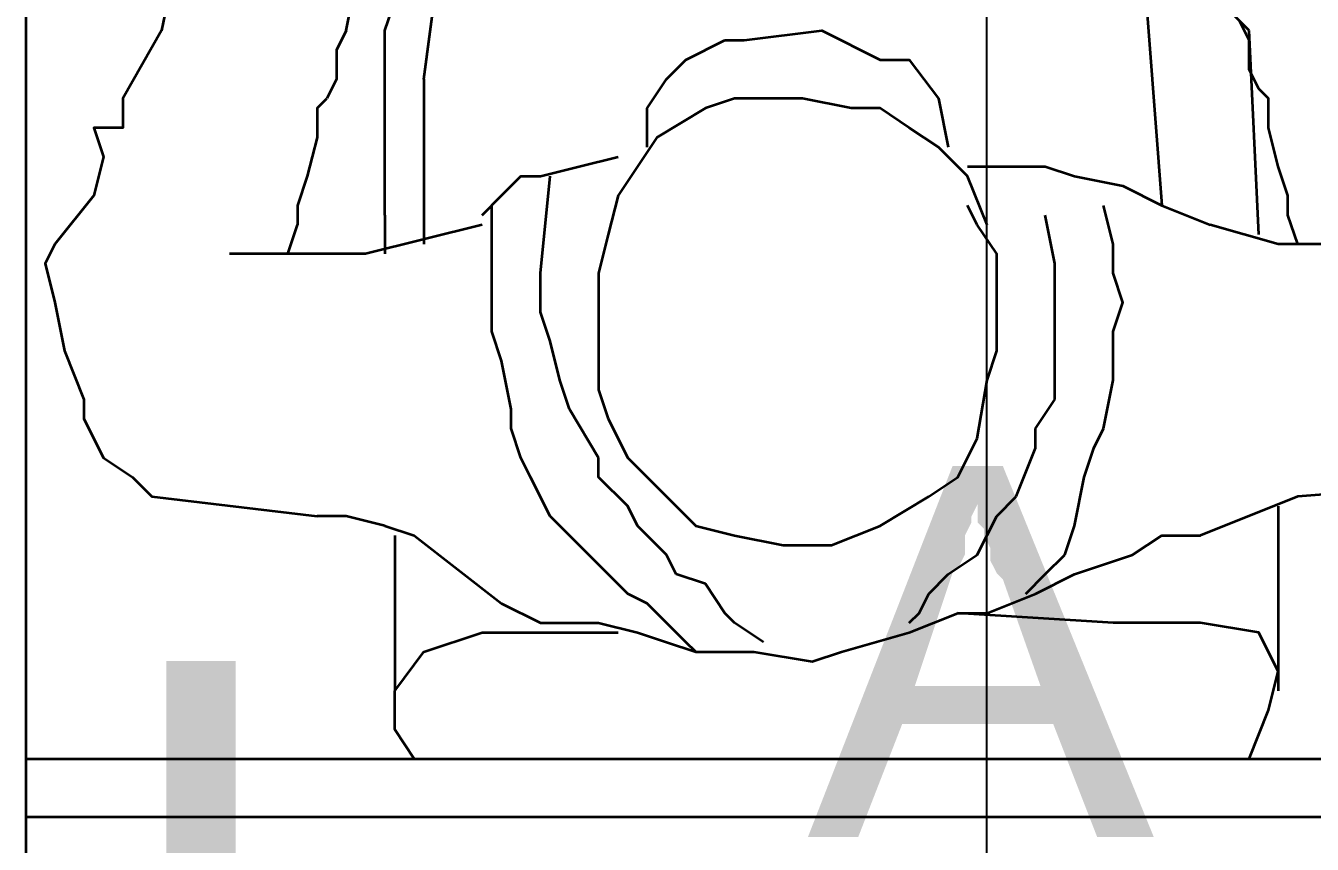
# Model space of a CAD drawing. Header units: millimetres. Extents: x -383313 to -161684, y -117025 to 99224.
# Drawn here: x -337631 to -336765, y -10603 to -10052 of the extents above; entities that cross this region are included whole.
import ezdxf

# ---------------------------------------------------------------- set-up
doc = ezdxf.new("R2010")
doc.units = ezdxf.units.MM
doc.header["$MEASUREMENT"] = 0
doc.layers.get('Defpoints').update_dxf_attribs({"color": 31})
for name, color, linetype in [('001__КОНСТРУКТИВ__размеры внутр.', 7, 'Continuous'), ('layer 1', 7, 'Continuous'), ('PDF_Solid Fills', 7, 'Continuous')]:
    doc.layers.add(name, color=color, linetype=linetype)
doc.styles.add('PSTUDIO', font='arial.ttf')
doc.dimstyles.new('PS_TICK', dxfattribs={"dimscale": 100, "dimtxt": 2.5, "dimasz": 1, "dimexe": 2, "dimexo": 2, "dimgap": 1, "dimtad": 1, "dimdec": 0, "dimzin": 0, "dimdsep": 46, "dimtxsty": 'PSTUDIO', "dimblk": 'ARCHTICK', "dimcen": 2, "dimdle": 1.5, "dimse1": 1, "dimse2": 1, "dimadec": 0, "dimazin": 0, "dimtfac": 1, "dimtdec": 0, "dimtix": 1, "dimtmove": 1, "dimatfit": 3, "dimldrblk": 'ARCHTICK', "dimfxl": 1, "dimtolj": 1, "dimtzin": 0, "dimarcsym": 0})

# ---------------------------------------------------------------- blocks, each defined once
blk = doc.blocks.new('_ArchTick')
at = {"color": 0, "linetype": 'ByBlock', "const_width": 0.15}
blk.add_lwpolyline([(-0.5, -0.5), (0.5, 0.5)], dxfattribs=at)
blk = doc.blocks.new('*D281')
at = {"layer": '001__КОНСТРУКТИВ__размеры внутр.', "color": 0, "lineweight": -2, "ltscale": 100, "transparency": 16777216}
blk.add_line((-336984.77, -5432.1), (-336984.77, -20232.4), dxfattribs=at)
at = {"layer": 'Defpoints', "color": 0, "ltscale": 100, "transparency": 16777216}
for p in [(-330226.06, -5582.1), (-336984.77, -20082.4), (-335014.06, -20082.4)]:
    blk.add_point(p, dxfattribs=at)
at = {"layer": '001__КОНСТРУКТИВ__размеры внутр.', "color": 0, "lineweight": -2, "ltscale": 100, "transparency": 16777216, "xscale": 100, "yscale": 100, "zscale": 100}
for p, rotation in [((-336984.77, -5582.1), 90), ((-336984.77, -20082.4), 270)]:
    blk.add_blockref('_ArchTick', p, dxfattribs=dict(at, rotation=rotation))
at = {"layer": '001__КОНСТРУКТИВ__размеры внутр.', "color": 0, "ltscale": 100, "transparency": 16777216, "insert": (-337212.41, -12832.25), "char_height": 250, "attachment_point": 5, "rotation": 90, "style": 'PSTUDIO'}
blk.add_mtext('\\A1;14500', dxfattribs=at)
blk = doc.blocks.new('A$C57BD607D')
at = {"layer": 'layer 1', "color": 5, "lineweight": 35}
for points in [[(1156.86, 1437.9), (1156.86, 1437.9), (1156.86, 2836.6), (1156.86, 2836.6)], [(1156.86, 2594.77), (1156.86, 2594.77), (52.29, 2594.77), (52.29, 2594.77)], [(1156.86, 2555.55), (1156.86, 2555.55), (52.29, 2555.55), (52.29, 2555.55)], [(313.73, 2385.62), (313.73, 2385.62), (313.73, 2509.8), (313.73, 2509.8)], [(908.5, 2405.23), (908.5, 2405.23), (908.5, 2509.8), (908.5, 2509.8)], [(660.14, 2477.12), (660.14, 2477.12), (679.74, 2464.05), (679.74, 2464.05)], [(705.88, 2483.66), (705.88, 2483.66), (666.67, 2483.66), (666.67, 2483.66)], [(679.74, 2464.05), (679.74, 2464.05), (686.27, 2457.51), (686.27, 2457.51)], [(836.61, 2450.98), (836.61, 2450.98), (810.46, 2464.05), (810.46, 2464.05)], [(483.67, 2444.44), (483.67, 2444.44), (470.59, 2431.36), (470.59, 2431.36)], [(470.59, 2431.36), (470.59, 2431.36), (457.52, 2418.3), (457.52, 2418.3)], [(771.24, 2424.83), (771.24, 2424.83), (790.85, 2405.23), (790.85, 2405.23)], [(411.76, 2418.3), (411.76, 2418.3), (392.16, 2405.23), (392.16, 2405.23)], [(516.34, 2418.3), (516.34, 2418.3), (503.27, 2392.16), (503.27, 2392.16)], [(725.49, 2418.3), (725.49, 2418.3), (745.1, 2398.69), (745.1, 2398.69)], [(392.16, 2405.23), (392.16, 2405.23), (366.02, 2405.23), (366.02, 2405.23)], [(503.27, 2392.16), (503.27, 2392.16), (490.2, 2379.08), (490.2, 2379.08)], [(915.04, 2398.69), (915.04, 2398.69), (941.18, 2392.16), (941.18, 2392.16)], [(941.18, 2392.16), (941.18, 2392.16), (960.78, 2392.16), (960.78, 2392.16)], [(490.2, 2379.08), (490.2, 2379.08), (477.13, 2346.4), (477.13, 2346.4)], [(771.24, 2352.93), (771.24, 2352.93), (790.85, 2320.26), (790.85, 2320.26)], [(477.13, 2346.4), (477.13, 2346.4), (477.13, 2333.33), (477.13, 2333.33)], [(516.34, 2339.86), (516.34, 2339.86), (509.8, 2300.65), (509.8, 2300.65)], [(431.37, 2333.33), (431.37, 2333.33), (424.84, 2300.65), (424.84, 2300.65)], [(477.13, 2333.33), (477.13, 2333.33), (464.06, 2313.73), (464.06, 2313.73)], [(771.24, 2307.19), (771.24, 2307.19), (764.71, 2326.79), (764.71, 2326.79)], [(830.07, 2320.26), (830.07, 2320.26), (836.61, 2287.58), (836.61, 2287.58)], [(843.14, 2241.82), (843.14, 2241.82), (843.14, 2183), (843.14, 2183)], [(810.46, 2228.76), (810.46, 2228.76), (803.92, 2163.39), (803.92, 2163.39)], [(261.44, 2209.15), (261.44, 2209.15), (300.66, 2209.15), (300.66, 2209.15)], [(300.66, 2209.15), (300.66, 2209.15), (307.19, 2189.54), (307.19, 2189.54)], [(888.89, 2098.04), (888.89, 2098.04), (888.89, 2209.15), (888.89, 2209.15)], [(915.04, 2189.54), (915.04, 2189.54), (915.04, 2215.69), (915.04, 2215.69)], [(960.78, 2215.69), (960.78, 2215.69), (980.39, 2215.69), (980.39, 2215.69)], [(980.39, 2215.69), (980.39, 2215.69), (973.86, 2196.08), (973.86, 2196.08)], [(980.39, 2215.69), (980.39, 2215.69), (1019.61, 2215.69), (1019.61, 2215.69)], [(326.8, 2202.61), (326.8, 2202.61), (333.33, 2065.35), (333.33, 2065.35)], [(392.16, 2183), (392.16, 2183), (359.48, 2196.08), (359.48, 2196.08)], [(405.23, 2013.07), (405.23, 2013.07), (392.16, 2183), (392.16, 2183)], [(418.3, 2169.93), (418.3, 2169.93), (392.16, 2183), (392.16, 2183)], [(849.68, 2189.54), (849.68, 2189.54), (836.61, 2176.47), (836.61, 2176.47)], [(503.27, 2156.86), (503.27, 2156.86), (470.59, 2156.86), (470.59, 2156.86)], [(522.88, 2156.86), (522.88, 2156.86), (503.27, 2156.86), (503.27, 2156.86)], [(679.74, 2111.11), (679.74, 2111.11), (699.35, 2117.65), (699.35, 2117.65)], [(960.78, 2117.65), (960.78, 2117.65), (954.25, 2111.11), (954.25, 2111.11)], [(686.27, 2071.89), (686.27, 2071.89), (673.21, 2071.89), (673.21, 2071.89)], [(333.33, 2065.35), (333.33, 2065.35), (379.09, 2019.61), (379.09, 2019.61)], [(941.18, 2065.35), (941.18, 2065.35), (934.65, 2032.68), (934.65, 2032.68)]]:
    blk.add_open_spline(points, degree=3, dxfattribs=at)
for points, knots in [([(333.33, 2555.55), (333.33, 2555.55), (320.26, 2522.87), (320.26, 2522.87), (320.26, 2522.87), (320.26, 2522.87), (313.73, 2496.73), (313.73, 2496.73), (313.73, 2496.73), (313.73, 2496.73), (326.8, 2470.59), (326.8, 2470.59), (326.8, 2470.59), (326.8, 2470.59), (366.02, 2464.05), (366.02, 2464.05), (366.02, 2464.05), (366.02, 2464.05), (424.84, 2464.05), (424.84, 2464.05), (424.84, 2464.05), (424.84, 2464.05), (529.41, 2457.51), (529.41, 2457.51)], [0, 0, 0, 0, 0.166667, 0.166667, 0.166667, 0.166667, 0.333333, 0.333333, 0.333333, 0.333333, 0.5, 0.5, 0.5, 0.5, 0.666667, 0.666667, 0.666667, 0.666667, 0.833333, 0.833333, 0.833333, 0.833333, 1, 1, 1, 1]), ([(895.43, 2555.55), (895.43, 2555.55), (908.5, 2535.94), (908.5, 2535.94), (908.5, 2535.94), (908.5, 2535.94), (908.5, 2509.8), (908.5, 2509.8), (908.5, 2509.8), (908.5, 2509.8), (888.89, 2483.66), (888.89, 2483.66), (888.89, 2483.66), (888.89, 2483.66), (849.68, 2470.59), (849.68, 2470.59), (849.68, 2470.59), (849.68, 2470.59), (758.18, 2470.59), (758.18, 2470.59)], [0, 0, 0, 0, 0.2, 0.2, 0.2, 0.2, 0.4, 0.4, 0.4, 0.4, 0.6, 0.6, 0.6, 0.6, 0.8, 0.8, 0.8, 0.8, 1, 1, 1, 1]), ([(666.67, 2483.66), (666.67, 2483.66), (627.45, 2490.2), (627.45, 2490.2), (627.45, 2490.2), (627.45, 2490.2), (607.84, 2483.66), (607.84, 2483.66), (607.84, 2483.66), (607.84, 2483.66), (562.1, 2470.59), (562.1, 2470.59), (562.1, 2470.59), (562.1, 2470.59), (529.41, 2457.51), (529.41, 2457.51), (529.41, 2457.51), (529.41, 2457.51), (509.8, 2457.51), (509.8, 2457.51)], [0, 0, 0, 0, 0.2, 0.2, 0.2, 0.2, 0.4, 0.4, 0.4, 0.4, 0.6, 0.6, 0.6, 0.6, 0.8, 0.8, 0.8, 0.8, 1, 1, 1, 1]), ([(705.88, 2483.66), (705.88, 2483.66), (712.42, 2477.12), (712.42, 2477.12), (712.42, 2477.12), (712.42, 2477.12), (725.49, 2464.05), (725.49, 2464.05), (725.49, 2464.05), (725.49, 2464.05), (738.57, 2450.98), (738.57, 2450.98), (738.57, 2450.98), (738.57, 2450.98), (751.64, 2444.44), (751.64, 2444.44), (751.64, 2444.44), (751.64, 2444.44), (771.24, 2424.83), (771.24, 2424.83)], [0, 0, 0, 0, 0.2, 0.2, 0.2, 0.2, 0.4, 0.4, 0.4, 0.4, 0.6, 0.6, 0.6, 0.6, 0.8, 0.8, 0.8, 0.8, 1, 1, 1, 1]), ([(810.46, 2464.05), (810.46, 2464.05), (771.24, 2464.05), (771.24, 2464.05), (771.24, 2464.05), (771.24, 2464.05), (745.1, 2470.59), (745.1, 2470.59), (745.1, 2470.59), (745.1, 2470.59), (725.49, 2477.12), (725.49, 2477.12), (725.49, 2477.12), (725.49, 2477.12), (705.88, 2483.66), (705.88, 2483.66)], [0, 0, 0, 0, 0.25, 0.25, 0.25, 0.25, 0.5, 0.5, 0.5, 0.5, 0.75, 0.75, 0.75, 0.75, 1, 1, 1, 1]), ([(562.1, 2464.05), (562.1, 2464.05), (555.56, 2457.51), (555.56, 2457.51), (555.56, 2457.51), (555.56, 2457.51), (549.02, 2444.44), (549.02, 2444.44), (549.02, 2444.44), (549.02, 2444.44), (535.95, 2431.36), (535.95, 2431.36), (535.95, 2431.36), (535.95, 2431.36), (516.34, 2418.3), (516.34, 2418.3)], [0, 0, 0, 0, 0.25, 0.25, 0.25, 0.25, 0.5, 0.5, 0.5, 0.5, 0.75, 0.75, 0.75, 0.75, 1, 1, 1, 1]), ([(509.8, 2457.51), (509.8, 2457.51), (477.13, 2444.44), (477.13, 2444.44), (477.13, 2444.44), (477.13, 2444.44), (450.98, 2431.36), (450.98, 2431.36), (450.98, 2431.36), (450.98, 2431.36), (411.76, 2418.3), (411.76, 2418.3)], [0, 0, 0, 0, 0.333333, 0.333333, 0.333333, 0.333333, 0.666667, 0.666667, 0.666667, 0.666667, 1, 1, 1, 1]), ([(686.27, 2457.51), (686.27, 2457.51), (699.35, 2437.9), (699.35, 2437.9), (699.35, 2437.9), (699.35, 2437.9), (718.96, 2431.36), (718.96, 2431.36), (718.96, 2431.36), (718.96, 2431.36), (725.49, 2418.3), (725.49, 2418.3)], [0, 0, 0, 0, 0.333333, 0.333333, 0.333333, 0.333333, 0.666667, 0.666667, 0.666667, 0.666667, 1, 1, 1, 1]), ([(915.04, 2398.69), (915.04, 2398.69), (895.43, 2405.23), (895.43, 2405.23), (895.43, 2405.23), (895.43, 2405.23), (836.61, 2450.98), (836.61, 2450.98)], [0, 0, 0, 0, 0.5, 0.5, 0.5, 0.5, 1, 1, 1, 1]), ([(457.52, 2418.3), (457.52, 2418.3), (450.98, 2398.69), (450.98, 2398.69), (450.98, 2398.69), (450.98, 2398.69), (444.45, 2366.01), (444.45, 2366.01), (444.45, 2366.01), (444.45, 2366.01), (437.91, 2346.4), (437.91, 2346.4), (437.91, 2346.4), (437.91, 2346.4), (431.37, 2333.33), (431.37, 2333.33)], [0, 0, 0, 0, 0.25, 0.25, 0.25, 0.25, 0.5, 0.5, 0.5, 0.5, 0.75, 0.75, 0.75, 0.75, 1, 1, 1, 1]), ([(705.88, 2398.69), (705.88, 2398.69), (679.74, 2405.23), (679.74, 2405.23), (679.74, 2405.23), (679.74, 2405.23), (647.06, 2411.76), (647.06, 2411.76), (647.06, 2411.76), (647.06, 2411.76), (614.38, 2411.76), (614.38, 2411.76), (614.38, 2411.76), (614.38, 2411.76), (581.7, 2398.69), (581.7, 2398.69), (581.7, 2398.69), (581.7, 2398.69), (549.02, 2379.08), (549.02, 2379.08), (549.02, 2379.08), (549.02, 2379.08), (529.41, 2366.01), (529.41, 2366.01), (529.41, 2366.01), (529.41, 2366.01), (516.34, 2339.86), (516.34, 2339.86)], [0, 0, 0, 0, 0.142857, 0.142857, 0.142857, 0.142857, 0.285714, 0.285714, 0.285714, 0.285714, 0.428571, 0.428571, 0.428571, 0.428571, 0.571429, 0.571429, 0.571429, 0.571429, 0.714286, 0.714286, 0.714286, 0.714286, 0.857143, 0.857143, 0.857143, 0.857143, 1, 1, 1, 1]), ([(215.69, 2372.55), (215.69, 2372.55), (300.66, 2379.08), (300.66, 2379.08), (300.66, 2379.08), (300.66, 2379.08), (366.02, 2405.23), (366.02, 2405.23)], [0, 0, 0, 0, 0.5, 0.5, 0.5, 0.5, 1, 1, 1, 1]), ([(790.85, 2405.23), (790.85, 2405.23), (803.92, 2392.16), (803.92, 2392.16), (803.92, 2392.16), (803.92, 2392.16), (817, 2366.01), (817, 2366.01), (817, 2366.01), (817, 2366.01), (823.53, 2352.93), (823.53, 2352.93), (823.53, 2352.93), (823.53, 2352.93), (830.07, 2333.33), (830.07, 2333.33), (830.07, 2333.33), (830.07, 2333.33), (830.07, 2320.26), (830.07, 2320.26)], [0, 0, 0, 0, 0.2, 0.2, 0.2, 0.2, 0.4, 0.4, 0.4, 0.4, 0.6, 0.6, 0.6, 0.6, 0.8, 0.8, 0.8, 0.8, 1, 1, 1, 1]), ([(764.71, 2326.79), (764.71, 2326.79), (751.64, 2352.93), (751.64, 2352.93), (751.64, 2352.93), (751.64, 2352.93), (725.49, 2379.08), (725.49, 2379.08), (725.49, 2379.08), (725.49, 2379.08), (705.88, 2398.69), (705.88, 2398.69)], [0, 0, 0, 0, 0.333333, 0.333333, 0.333333, 0.333333, 0.666667, 0.666667, 0.666667, 0.666667, 1, 1, 1, 1]), ([(745.1, 2398.69), (745.1, 2398.69), (751.64, 2385.62), (751.64, 2385.62), (751.64, 2385.62), (751.64, 2385.62), (771.24, 2366.01), (771.24, 2366.01), (771.24, 2366.01), (771.24, 2366.01), (771.24, 2352.93), (771.24, 2352.93)], [0, 0, 0, 0, 0.333333, 0.333333, 0.333333, 0.333333, 0.666667, 0.666667, 0.666667, 0.666667, 1, 1, 1, 1]), ([(1084.97, 2366.01), (1084.97, 2366.01), (1071.9, 2379.08), (1071.9, 2379.08), (1071.9, 2379.08), (1071.9, 2379.08), (960.78, 2392.16), (960.78, 2392.16)], [0, 0, 0, 0, 0.5, 0.5, 0.5, 0.5, 1, 1, 1, 1]), ([(1117.65, 2313.73), (1117.65, 2313.73), (1117.65, 2326.79), (1117.65, 2326.79), (1117.65, 2326.79), (1117.65, 2326.79), (1104.58, 2352.93), (1104.58, 2352.93), (1104.58, 2352.93), (1104.58, 2352.93), (1084.97, 2366.01), (1084.97, 2366.01)], [0, 0, 0, 0, 0.333333, 0.333333, 0.333333, 0.333333, 0.666667, 0.666667, 0.666667, 0.666667, 1, 1, 1, 1]), ([(464.06, 2313.73), (464.06, 2313.73), (464.06, 2222.22), (464.06, 2222.22), (464.06, 2222.22), (464.06, 2222.22), (470.59, 2189.54), (470.59, 2189.54)], [0, 0, 0, 0, 0.5, 0.5, 0.5, 0.5, 1, 1, 1, 1]), ([(790.85, 2320.26), (790.85, 2320.26), (797.39, 2300.65), (797.39, 2300.65), (797.39, 2300.65), (797.39, 2300.65), (803.92, 2274.51), (803.92, 2274.51), (803.92, 2274.51), (803.92, 2274.51), (810.46, 2254.9), (810.46, 2254.9), (810.46, 2254.9), (810.46, 2254.9), (810.46, 2228.76), (810.46, 2228.76)], [0, 0, 0, 0, 0.25, 0.25, 0.25, 0.25, 0.5, 0.5, 0.5, 0.5, 0.75, 0.75, 0.75, 0.75, 1, 1, 1, 1]), ([(1045.75, 2019.61), (1045.75, 2019.61), (1058.82, 2032.68), (1058.82, 2032.68), (1058.82, 2032.68), (1058.82, 2032.68), (1065.36, 2065.35), (1065.36, 2065.35), (1065.36, 2065.35), (1065.36, 2065.35), (1091.51, 2111.11), (1091.51, 2111.11), (1091.51, 2111.11), (1091.51, 2111.11), (1091.51, 2130.72), (1091.51, 2130.72), (1091.51, 2130.72), (1091.51, 2130.72), (1111.12, 2130.72), (1111.12, 2130.72), (1111.12, 2130.72), (1111.12, 2130.72), (1104.58, 2150.32), (1104.58, 2150.32), (1104.58, 2150.32), (1104.58, 2150.32), (1111.12, 2176.47), (1111.12, 2176.47), (1111.12, 2176.47), (1111.12, 2176.47), (1137.25, 2209.15), (1137.25, 2209.15), (1137.25, 2209.15), (1137.25, 2209.15), (1143.79, 2222.22), (1143.79, 2222.22), (1143.79, 2222.22), (1143.79, 2222.22), (1137.25, 2248.36), (1137.25, 2248.36), (1137.25, 2248.36), (1137.25, 2248.36), (1130.72, 2281.04), (1130.72, 2281.04), (1130.72, 2281.04), (1130.72, 2281.04), (1117.65, 2313.73), (1117.65, 2313.73)], [0, 0, 0, 0, 0.083333, 0.083333, 0.083333, 0.083333, 0.166667, 0.166667, 0.166667, 0.166667, 0.25, 0.25, 0.25, 0.25, 0.333333, 0.333333, 0.333333, 0.333333, 0.416667, 0.416667, 0.416667, 0.416667, 0.5, 0.5, 0.5, 0.5, 0.583333, 0.583333, 0.583333, 0.583333, 0.666667, 0.666667, 0.666667, 0.666667, 0.75, 0.75, 0.75, 0.75, 0.833333, 0.833333, 0.833333, 0.833333, 0.916667, 0.916667, 0.916667, 0.916667, 1, 1, 1, 1]), ([(699.35, 2117.65), (699.35, 2117.65), (732.03, 2137.25), (732.03, 2137.25), (732.03, 2137.25), (732.03, 2137.25), (745.1, 2156.86), (745.1, 2156.86), (745.1, 2156.86), (745.1, 2156.86), (758.18, 2176.47), (758.18, 2176.47), (758.18, 2176.47), (758.18, 2176.47), (764.71, 2202.61), (764.71, 2202.61), (764.71, 2202.61), (764.71, 2202.61), (771.24, 2228.76), (771.24, 2228.76), (771.24, 2228.76), (771.24, 2228.76), (771.24, 2307.19), (771.24, 2307.19)], [0, 0, 0, 0, 0.166667, 0.166667, 0.166667, 0.166667, 0.333333, 0.333333, 0.333333, 0.333333, 0.5, 0.5, 0.5, 0.5, 0.666667, 0.666667, 0.666667, 0.666667, 0.833333, 0.833333, 0.833333, 0.833333, 1, 1, 1, 1]), ([(424.84, 2300.65), (424.84, 2300.65), (424.84, 2267.97), (424.84, 2267.97), (424.84, 2267.97), (424.84, 2267.97), (418.3, 2248.36), (418.3, 2248.36), (418.3, 2248.36), (418.3, 2248.36), (424.84, 2228.76), (424.84, 2228.76), (424.84, 2228.76), (424.84, 2228.76), (424.84, 2209.15), (424.84, 2209.15), (424.84, 2209.15), (424.84, 2209.15), (431.37, 2183), (431.37, 2183)], [0, 0, 0, 0, 0.2, 0.2, 0.2, 0.2, 0.4, 0.4, 0.4, 0.4, 0.6, 0.6, 0.6, 0.6, 0.8, 0.8, 0.8, 0.8, 1, 1, 1, 1]), ([(509.8, 2300.65), (509.8, 2300.65), (503.27, 2281.04), (503.27, 2281.04), (503.27, 2281.04), (503.27, 2281.04), (503.27, 2215.69), (503.27, 2215.69), (503.27, 2215.69), (503.27, 2215.69), (516.34, 2196.08), (516.34, 2196.08), (516.34, 2196.08), (516.34, 2196.08), (522.88, 2183), (522.88, 2183)], [0, 0, 0, 0, 0.25, 0.25, 0.25, 0.25, 0.5, 0.5, 0.5, 0.5, 0.75, 0.75, 0.75, 0.75, 1, 1, 1, 1]), ([(836.61, 2287.58), (836.61, 2287.58), (843.14, 2267.97), (843.14, 2267.97), (843.14, 2267.97), (843.14, 2267.97), (843.14, 2241.82), (843.14, 2241.82)], [0, 0, 0, 0, 0.5, 0.5, 0.5, 0.5, 1, 1, 1, 1]), ([(300.66, 2209.15), (300.66, 2209.15), (313.73, 2209.15), (313.73, 2209.15), (313.73, 2209.15), (313.73, 2209.15), (359.48, 2196.08), (359.48, 2196.08)], [0, 0, 0, 0, 0.5, 0.5, 0.5, 0.5, 1, 1, 1, 1]), ([(849.68, 2196.08), (849.68, 2196.08), (928.11, 2215.69), (928.11, 2215.69), (928.11, 2215.69), (928.11, 2215.69), (960.78, 2215.69), (960.78, 2215.69)], [0, 0, 0, 0, 0.5, 0.5, 0.5, 0.5, 1, 1, 1, 1]), ([(509.8, 2196.08), (509.8, 2196.08), (522.88, 2163.39), (522.88, 2163.39), (522.88, 2163.39), (522.88, 2163.39), (542.49, 2143.79), (542.49, 2143.79), (542.49, 2143.79), (542.49, 2143.79), (562.1, 2130.72), (562.1, 2130.72), (562.1, 2130.72), (562.1, 2130.72), (581.7, 2117.65), (581.7, 2117.65), (581.7, 2117.65), (581.7, 2117.65), (601.31, 2117.65), (601.31, 2117.65), (601.31, 2117.65), (601.31, 2117.65), (633.99, 2111.11), (633.99, 2111.11), (633.99, 2111.11), (633.99, 2111.11), (679.74, 2111.11), (679.74, 2111.11)], [0, 0, 0, 0, 0.142857, 0.142857, 0.142857, 0.142857, 0.285714, 0.285714, 0.285714, 0.285714, 0.428571, 0.428571, 0.428571, 0.428571, 0.571429, 0.571429, 0.571429, 0.571429, 0.714286, 0.714286, 0.714286, 0.714286, 0.857143, 0.857143, 0.857143, 0.857143, 1, 1, 1, 1]), ([(960.78, 2117.65), (960.78, 2117.65), (960.78, 2137.25), (960.78, 2137.25), (960.78, 2137.25), (960.78, 2137.25), (967.32, 2163.39), (967.32, 2163.39), (967.32, 2163.39), (967.32, 2163.39), (973.86, 2183), (973.86, 2183), (973.86, 2183), (973.86, 2183), (973.86, 2196.08), (973.86, 2196.08)], [0, 0, 0, 0, 0.25, 0.25, 0.25, 0.25, 0.5, 0.5, 0.5, 0.5, 0.75, 0.75, 0.75, 0.75, 1, 1, 1, 1]), ([(307.19, 2189.54), (307.19, 2189.54), (307.19, 2176.47), (307.19, 2176.47), (307.19, 2176.47), (307.19, 2176.47), (313.73, 2156.86), (313.73, 2156.86), (313.73, 2156.86), (313.73, 2156.86), (320.26, 2130.72), (320.26, 2130.72), (320.26, 2130.72), (320.26, 2130.72), (320.26, 2111.11), (320.26, 2111.11), (320.26, 2111.11), (320.26, 2111.11), (326.8, 2104.57), (326.8, 2104.57), (326.8, 2104.57), (326.8, 2104.57), (333.33, 2091.5), (333.33, 2091.5), (333.33, 2091.5), (333.33, 2091.5), (333.33, 2071.89), (333.33, 2071.89), (333.33, 2071.89), (333.33, 2071.89), (339.87, 2058.82), (339.87, 2058.82)], [0, 0, 0, 0, 0.125, 0.125, 0.125, 0.125, 0.25, 0.25, 0.25, 0.25, 0.375, 0.375, 0.375, 0.375, 0.5, 0.5, 0.5, 0.5, 0.625, 0.625, 0.625, 0.625, 0.75, 0.75, 0.75, 0.75, 0.875, 0.875, 0.875, 0.875, 1, 1, 1, 1]), ([(915.04, 2189.54), (915.04, 2189.54), (915.04, 2065.35), (915.04, 2065.35), (915.04, 2065.35), (915.04, 2065.35), (908.5, 2045.75), (908.5, 2045.75), (908.5, 2045.75), (908.5, 2045.75), (875.82, 2000), (875.82, 2000)], [0, 0, 0, 0, 0.333333, 0.333333, 0.333333, 0.333333, 0.666667, 0.666667, 0.666667, 0.666667, 1, 1, 1, 1]), ([(836.61, 2176.47), (836.61, 2176.47), (823.53, 2163.39), (823.53, 2163.39), (823.53, 2163.39), (823.53, 2163.39), (810.46, 2163.39), (810.46, 2163.39), (810.46, 2163.39), (810.46, 2163.39), (784.31, 2156.86), (784.31, 2156.86), (784.31, 2156.86), (784.31, 2156.86), (758.18, 2150.32), (758.18, 2150.32)], [0, 0, 0, 0, 0.25, 0.25, 0.25, 0.25, 0.5, 0.5, 0.5, 0.5, 0.75, 0.75, 0.75, 0.75, 1, 1, 1, 1]), ([(470.59, 2156.86), (470.59, 2156.86), (450.98, 2163.39), (450.98, 2163.39), (450.98, 2163.39), (450.98, 2163.39), (418.3, 2169.93), (418.3, 2169.93)], [0, 0, 0, 0, 0.5, 0.5, 0.5, 0.5, 1, 1, 1, 1]), ([(673.21, 2071.89), (673.21, 2071.89), (620.92, 2065.35), (620.92, 2065.35), (620.92, 2065.35), (620.92, 2065.35), (581.7, 2084.96), (581.7, 2084.96), (581.7, 2084.96), (581.7, 2084.96), (562.1, 2084.96), (562.1, 2084.96), (562.1, 2084.96), (562.1, 2084.96), (542.49, 2111.11), (542.49, 2111.11), (542.49, 2111.11), (542.49, 2111.11), (535.95, 2143.79), (535.95, 2143.79)], [0, 0, 0, 0, 0.2, 0.2, 0.2, 0.2, 0.4, 0.4, 0.4, 0.4, 0.6, 0.6, 0.6, 0.6, 0.8, 0.8, 0.8, 0.8, 1, 1, 1, 1]), ([(738.57, 2143.79), (738.57, 2143.79), (738.57, 2117.65), (738.57, 2117.65), (738.57, 2117.65), (738.57, 2117.65), (725.49, 2098.04), (725.49, 2098.04), (725.49, 2098.04), (725.49, 2098.04), (712.42, 2084.96), (712.42, 2084.96), (712.42, 2084.96), (712.42, 2084.96), (686.27, 2071.89), (686.27, 2071.89)], [0, 0, 0, 0, 0.25, 0.25, 0.25, 0.25, 0.5, 0.5, 0.5, 0.5, 0.75, 0.75, 0.75, 0.75, 1, 1, 1, 1]), ([(941.18, 2065.35), (941.18, 2065.35), (947.71, 2078.43), (947.71, 2078.43), (947.71, 2078.43), (947.71, 2078.43), (947.71, 2098.04), (947.71, 2098.04), (947.71, 2098.04), (947.71, 2098.04), (954.25, 2111.11), (954.25, 2111.11)], [0, 0, 0, 0, 0.333333, 0.333333, 0.333333, 0.333333, 0.666667, 0.666667, 0.666667, 0.666667, 1, 1, 1, 1]), ([(888.89, 2098.04), (888.89, 2098.04), (862.75, 1901.96), (862.75, 1901.96), (862.75, 1901.96), (862.75, 1901.96), (836.61, 1751.63), (836.61, 1751.63)], [0, 0, 0, 0, 0.5, 0.5, 0.5, 0.5, 1, 1, 1, 1])]:
    blk.add_open_spline(points, degree=3, knots=knots, dxfattribs=at)
blk = doc.blocks.new('A$Cf5759c35')
at = {"layer": 'PDF_Solid Fills'}
for points in [[(21488.23, 7916.33), (21454.36, 7916.33), (21357, 7666.57), (21390.86, 7666.57), (21420.5, 7742.77), (21522.1, 7742.77), (21428.96, 7768.17), (21454.36, 7844.37), (21454.36, 7844.37), (21458.6, 7848.6), (21462.83, 7857.07), (21462.83, 7861.3), (21462.83, 7869.77), (21467.06, 7878.23), (21467.06, 7882.47), (21471.3, 7890.93)], [(21488.23, 7916.33), (21471.3, 7890.93), (21471.3, 7878.23), (21475.53, 7874), (21475.53, 7869.77), (21479.76, 7861.3), (21479.76, 7852.83), (21484, 7844.37), (21488.23, 7840.13), (21513.63, 7768.17), (21428.96, 7768.17), (21522.1, 7742.77), (21551.73, 7666.57), (21589.83, 7666.57)]]:
    blk.add_hatch(color=8, dxfattribs=at).paths.add_polyline_path(points)
at = {"layer": 'PDF_Solid Fills', "color": 8, "lineweight": 13}
for points in [[(20971.76, 7785.1), (20925.2, 7785.1), (20971.76, 7183.97)], [(20925.2, 7785.1), (20971.76, 7183.97), (20925.2, 7183.97)]]:
    blk.add_solid(points, dxfattribs=at)

msp = doc.modelspace()

# ---------------------------------------------------------------- block references
at = {"ltscale": 100}
msp.add_blockref('A$Cf5759c35', (-358461.97282, -18264.93104), dxfattribs=at)
at = {"color": 0, "rotation": 180}
msp.add_blockref('A$C57BD607D', (-336474.61838, -7990.06803), dxfattribs=at)

# ---------------------------------------------------------------- dimensions: what is measured, and where the dimension line sits
at = {"layer": '001__КОНСТРУКТИВ__размеры внутр.', "ltscale": 100}
dim = msp.add_linear_dim(base=(-336984.76537, -20082.3977), p1=(-330226.05882, -5582.0977), p2=(-335014.05882, -20082.3977), angle=90, dimstyle='PS_TICK', dxfattribs=at)
dim.commit()
dim.dimension.update_dxf_attribs({"geometry": '*D281', "text_midpoint": (-337212.40862, -12832.2477)})

doc.saveas('drawing.dxf')
